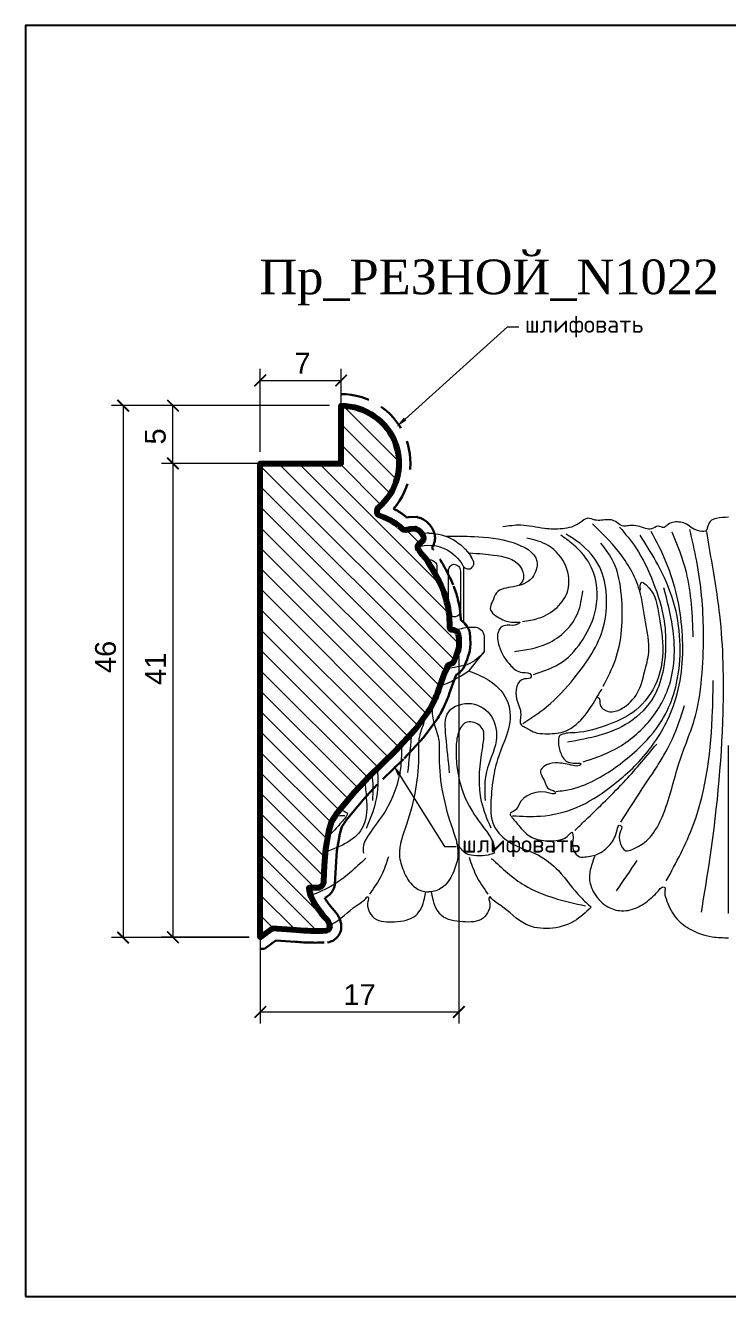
# Model space of a CAD drawing. Header units: millimetres. Extents: x 1308 to 1478, y 739 to 849.
# Drawn here: x 1308.4 to 1369.2, y 739.1 to 849.1 of the extents above; entities that cross this region are included whole.
import ezdxf
from ezdxf import colors
from ezdxf.entities.mleader import LeaderData, LeaderLine
from ezdxf.math import Vec2, Vec3

# ---------------------------------------------------------------- set-up
doc = ezdxf.new("R2010")
doc.units = ezdxf.units.MM
doc.linetypes.add('HIDDEN', pattern=[0.375, 0.25, -0.125])
for name, color, linetype, lineweight in [('0.15', 7, 'Continuous', 15), ('линия 50', 1, 'Continuous', 140), ('служебный слой РАЗМЕРЫ', 7, 'Continuous', 9)]:
    doc.layers.add(name, color=color, linetype=linetype, lineweight=lineweight)
doc.layers.add('Outside panel', color=7, linetype='Continuous', lineweight=18, true_color=0x7f5e57)
doc.layers.add('размеры в модели', color=7, linetype='Continuous')
doc.styles.add('ELECT', font='times.ttf')
doc.styles.get("Standard").update_dxf_attribs({"font": 'arial.ttf'})
doc.styles.add('ЕСКД профили текст', font='isocpeur.ttf')
doc.dimstyles.new('M_1', dxfattribs={"dimtxt": 1.8, "dimasz": 1, "dimexe": 1, "dimexo": 1, "dimgap": 0.6, "dimtad": 1, "dimdec": 0, "dimdsep": 46, "dimtxsty": 'Standard', "dimblk": 'ARCHTICK', "dimcen": -5, "dimclrd": 7, "dimclre": 7, "dimclrt": 7, "dimadec": 0, "dimazin": 0, "dimtfac": 1, "dimtdec": 0, "dimtmove": 0, "dimatfit": 3, "dimfxl": 1, "dimtolj": 1, "dimtzin": 0, "dimlwd": 5, "dimlwe": 5, "dimarcsym": 0})

# ---------------------------------------------------------------- blocks, each defined once
blk = doc.blocks.new('_ArchTick')
at = {"color": 0, "linetype": 'ByBlock', "const_width": 0.15}
blk.add_lwpolyline([(-0.5, -0.5), (0.5, 0.5)], dxfattribs=at)
blk = doc.blocks.new('*D6')
at = {"layer": 'Defpoints', "color": 0, "ltscale": 1000, "transparency": 16777216}
for p in [(1335.697560511075, 818.3571799195124), (1328.697555698524, 811.1747882952841), (1335.697560511075, 811.1747882953132)]:
    blk.add_point(p, dxfattribs=at)
at = {"layer": 'размеры в модели', "color": 7, "lineweight": 5, "ltscale": 1000, "transparency": 16777216}
for p, q in [((1328.697555698524, 812.1747882952841), (1328.697555698524, 819.3571799195124)), ((1335.697560511075, 812.1747882953132), (1335.697560511075, 819.3571799195124)), ((1328.697555698524, 818.3571799195124), (1335.697560511075, 818.3571799195124))]:
    blk.add_line(p, q, dxfattribs=at)
at = {"layer": 'размеры в модели', "color": 7, "lineweight": 5, "ltscale": 1000, "transparency": 16777216, "rotation": 180}
blk.add_blockref('_ArchTick', (1328.697555698524, 818.3571799195124), dxfattribs=at)
at = {"layer": 'размеры в модели', "color": 7, "lineweight": 5, "ltscale": 1000, "transparency": 16777216}
blk.add_blockref('_ArchTick', (1335.697560511075, 818.3571799195124), dxfattribs=at)
at = {"layer": 'размеры в модели', "color": 7, "ltscale": 1000, "transparency": 16777216, "insert": (1332.35722640478, 819.8571799195124), "char_height": 1.8, "attachment_point": 5}
blk.add_mtext('\\A1;7', dxfattribs=at)
blk = doc.blocks.new('*D5')
at = {"layer": 'Defpoints', "color": 0, "ltscale": 1000, "transparency": 16777216}
for p in [(1328.697555698524, 811.1747882953136), (1321.13938552055, 770.1747882953136), (1328.737224160763, 770.1747882953136)]:
    blk.add_point(p, dxfattribs=at)
at = {"layer": 'размеры в модели', "color": 7, "lineweight": 5, "ltscale": 1000, "transparency": 16777216}
for p, q in [((1327.697555698524, 811.1747882953136), (1320.13938552055, 811.1747882953136)), ((1321.13938552055, 811.1747882953136), (1321.13938552055, 770.1747882953136)), ((1327.737224160763, 770.1747882953136), (1320.13938552055, 770.1747882953136))]:
    blk.add_line(p, q, dxfattribs=at)
for p, rotation in [((1321.13938552055, 811.1747882953136), 90), ((1321.13938552055, 770.1747882953136), 270)]:
    blk.add_blockref('_ArchTick', p, dxfattribs=dict(at, rotation=rotation))
at = {"layer": 'размеры в модели', "color": 7, "ltscale": 1000, "transparency": 16777216, "insert": (1319.635702028053, 793.4006364123707), "char_height": 1.8, "attachment_point": 5, "rotation": 90}
blk.add_mtext('\\A1;41', dxfattribs=at)
blk = doc.blocks.new('*D4')
at = {"layer": 'Defpoints', "color": 0, "ltscale": 1000, "transparency": 16777216}
for p in [(1321.139385520491, 816.1747882953136), (1335.697560511075, 816.1747882953136), (1335.697560511075, 811.1747882953136)]:
    blk.add_point(p, dxfattribs=at)
at = {"layer": 'размеры в модели', "color": 7, "lineweight": 5, "ltscale": 1000, "transparency": 16777216}
for p, q in [((1334.697560511075, 816.1747882953136), (1320.139385520491, 816.1747882953136)), ((1321.139385520491, 811.1747882953136), (1321.139385520491, 816.1747882953136)), ((1334.697560511075, 811.1747882953136), (1320.139385520491, 811.1747882953136))]:
    blk.add_line(p, q, dxfattribs=at)
for p, rotation in [((1321.139385520491, 816.1747882953136), 90), ((1321.139385520491, 811.1747882953136), 270)]:
    blk.add_blockref('_ArchTick', p, dxfattribs=dict(at, rotation=rotation))
at = {"layer": 'размеры в модели', "color": 7, "ltscale": 1000, "transparency": 16777216, "insert": (1319.624037635089, 813.5098210974611), "char_height": 1.8, "attachment_point": 5, "rotation": 90}
blk.add_mtext('\\A1;5', dxfattribs=at)
blk = doc.blocks.new('*D3')
at = {"layer": 'Defpoints', "color": 0, "ltscale": 1000, "transparency": 16777216}
for p in [(1328.697555698524, 806.047034933239), (1345.886838803777, 795.5207837276757), (1345.886838803777, 763.7059279968889)]:
    blk.add_point(p, dxfattribs=at)
at = {"layer": 'размеры в модели', "color": 7, "lineweight": 5, "ltscale": 1000, "transparency": 16777216}
for p, q in [((1328.697555698524, 805.047034933239), (1328.697555698524, 762.7059279968889)), ((1345.886838803777, 794.5207837276757), (1345.886838803777, 762.7059279968889)), ((1328.697555698524, 763.7059279968889), (1345.886838803777, 763.7059279968889))]:
    blk.add_line(p, q, dxfattribs=at)
at = {"layer": 'размеры в модели', "color": 7, "lineweight": 5, "ltscale": 1000, "transparency": 16777216, "rotation": 180}
blk.add_blockref('_ArchTick', (1328.697555698524, 763.7059279968889), dxfattribs=at)
at = {"layer": 'размеры в модели', "color": 7, "lineweight": 5, "ltscale": 1000, "transparency": 16777216}
blk.add_blockref('_ArchTick', (1345.886838803777, 763.7059279968889), dxfattribs=at)
at = {"layer": 'размеры в модели', "color": 7, "ltscale": 1000, "transparency": 16777216, "insert": (1337.292197251179, 765.2096114893856), "char_height": 1.8, "attachment_point": 5}
blk.add_mtext('\\A1;17', dxfattribs=at)
blk = doc.blocks.new('*D2')
at = {"layer": 'Defpoints', "color": 0, "ltscale": 1000, "transparency": 16777216}
for p in [(1335.697560511075, 816.1747882953136), (1316.834222208312, 770.1432030343353), (1328.717389929644, 770.1432030343353)]:
    blk.add_point(p, dxfattribs=at)
at = {"layer": 'размеры в модели', "color": 7, "lineweight": 5, "ltscale": 1000, "transparency": 16777216}
for p, q in [((1334.697560511075, 816.1747882953136), (1315.834222208312, 816.1747882953136)), ((1316.834222208312, 816.1747882953136), (1316.834222208312, 770.1432030343353)), ((1327.717389929644, 770.1432030343353), (1315.834222208312, 770.1432030343353))]:
    blk.add_line(p, q, dxfattribs=at)
for p, rotation in [((1316.834222208312, 816.1747882953136), 90), ((1316.834222208312, 770.1432030343353), 270)]:
    blk.add_blockref('_ArchTick', p, dxfattribs=dict(at, rotation=rotation))
at = {"layer": 'размеры в модели', "color": 7, "ltscale": 1000, "transparency": 16777216, "insert": (1315.315190830413, 794.4285441238244), "char_height": 1.8, "attachment_point": 5, "rotation": 90}
blk.add_mtext('\\A1;46', dxfattribs=at)

msp = doc.modelspace()

# ---------------------------------------------------------------- hatches: boundary and pattern name
at = {"layer": 'Outside panel', "ltscale": 1000}
h = msp.add_hatch(dxfattribs=at)
h.set_pattern_fill('ANSI31', color=256, scale=10, angle=89.99999999999999)
h.set_pattern_definition([(135, (-91383.83935836986, -309576.84941463), (-0.8838834764831847, -0.8838834764831842), [])])
edge = h.paths.add_edge_path()
edge.add_arc((1339.221723328006, 807.0304354619802), 0.4439977482197052, 121.0564937258889, 224.9426275428702)
edge.add_line((1338.907455292949, 806.7167961747255), (1339.336178029665, 806.5476273333406))
edge.add_line((1339.336178029665, 806.5476273333406), (1340.018340838851, 806.2410705662551))
edge.add_arc((1337.66729246861, 802.1630483929985), 4.707195904682536, 404.4985970219389, 420.03582781795325, ccw=False)
edge.add_line((1341.024782849836, 805.4622833989779), (1341.298016484023, 805.4254732547197))
edge.add_line((1341.298016484023, 805.4254732547197), (1341.67713069783, 805.5264559460556))
edge.add_line((1341.67713069783, 805.5264559460556), (1342.13338570717, 805.538820343696))
edge.add_arc((1341.775704271055, 804.510542377735), 1.088710974057211, 383.2495807561565, 430.8200209673607, ccw=False)
edge.add_arc((1342.338045371998, 804.7266394126564), 0.4872972810609929, 325.02735833272317, 386.00530429771817, ccw=False)
edge.add_line((1342.737349350831, 804.4473278077421), (1342.369275942398, 804.1275052296332))
edge.add_arc((1342.562516197864, 803.9424619915299), 0.2675496146523271, 136.2413468212876, 198.8558433468693)
edge.add_arc((1345.098865723598, 805.3744003944666), 3.176019479618597, 208.5604050064422, 227.177239723199)
edge.add_arc((1329.921376269671, 794.0022831511669), 15.85100486646868, 383.35523249323296, 394.78349774223665, ccw=False)
edge.add_arc((1336.289181547483, 797.056015589762), 8.798783307532359, 366.40666098069994, 381.5372907167325, ccw=False)
edge.add_line((1345.033016044192, 798.0378231000141), (1345.084421445743, 797.0005855200216))
edge.add_arc((1345.33758952819, 797.0231627258108), 0.2541727919525064, 185.0960834151827, 234.0957161749282)
edge.add_line((1345.188534235767, 796.8172833242788), (1345.441166831424, 796.7749352621831))
edge.add_line((1345.441166831424, 796.7749352621831), (1345.558493928995, 796.732050146813))
edge.add_arc((1345.106678352935, 795.9648623417816), 0.8903451257790905, 408.17559089865955, 419.5051332007667, ccw=False)
edge.add_arc((1345.284734676137, 796.2349698632243), 0.5722955389019398, 374.50383427011604, 403.42114161089347, ccw=False)
edge.add_line((1345.838791661325, 796.3782983007477), (1345.871098149579, 796.0531666840179))
edge.add_line((1345.871098149579, 796.0531666840179), (1345.886838803777, 795.552368988654))
edge.add_line((1345.886838803777, 795.552368988654), (1345.880244766373, 795.3960479570305))
edge.add_line((1345.880244766373, 795.3960479570305), (1345.842921047657, 795.1397013655733))
edge.add_line((1345.842921047657, 795.1397013655733), (1345.76393001906, 794.8794730965383))
edge.add_line((1345.76393001906, 794.8794730965383), (1345.65562743782, 794.5597442101207))
edge.add_line((1345.655627437878, 794.5597442101207), (1345.42853349751, 793.9809004627386))
edge.add_line((1345.42853349751, 793.9809004627386), (1345.319719382922, 793.8560870898873))
edge.add_line((1345.319719382922, 793.8560870898873), (1344.972591582929, 793.7181470436844))
edge.add_line((1344.972591582929, 793.7181470436844), (1344.890005364618, 793.6349964692126))
edge.add_line((1344.890005364618, 793.6349964692126), (1344.806606822833, 793.3759623376172))
edge.add_line((1344.806606822833, 793.3759623376172), (1344.684559676749, 793.110782057709))
edge.add_line((1344.684559676749, 793.110782057709), (1344.115256319415, 791.5711054355706))
edge.add_arc((1335.193536627932, 794.6215659436639), 9.428806476102835, 328.54174347076093, 341.1237256675729, ccw=False)
edge.add_line((1343.236502880824, 789.7008865780299), (1342.074366655968, 788.1131530487546))
edge.add_line((1342.07436665591, 788.1131530487546), (1340.379865644569, 786.2725996048175))
edge.add_line((1340.379865644569, 786.2725996048175), (1338.114973711792, 784.0956827871487))
edge.add_line((1338.114973711792, 784.0956827871487), (1336.834388864063, 782.7026142985778))
edge.add_line((1336.834388864063, 782.7026142985778), (1335.347777081315, 780.9423240222022))
edge.add_line((1335.347777081257, 780.9423240222022), (1334.833904064155, 780.1400803593206))
edge.add_line((1334.833904064155, 780.1400803593206), (1334.604911459621, 779.3324967510052))
edge.add_line((1334.604911459679, 779.3324967510052), (1334.467353839205, 778.452134327752))
edge.add_line((1334.467353839205, 778.452134327752), (1334.347503397741, 777.782083744205))
edge.add_line((1334.347503397741, 777.782083744205), (1334.264440396288, 776.7927644344381))
edge.add_line((1334.264440396288, 776.7927644344381), (1334.208481052028, 775.8108172712018))
edge.add_line((1334.208481052028, 775.8108172712018), (1334.170004647178, 774.8709689785246))
edge.add_arc((1333.63041355689, 774.9905044717234), 0.5526728497231203, 261.94263010771203, 347.50900506876684, ccw=False)
edge.add_line((1333.55294839905, 774.4432874872218), (1332.889821682194, 774.4432874872218))
edge.add_arc((1335.120990767737, 774.5960244948728), 2.236390860735268, 183.9161326928073, 209.850604045606)
edge.add_arc((1340.309537954407, 777.2570663233855), 8.065735451111221, 207.8998821250498, 223.0870225464196)
edge.add_arc((1333.48515271868, 770.9303321548141), 1.240760976891718, 369.2892428217096, 401.180765718574, ccw=False)
edge.add_arc((1334.33045269061, 771.0983192523345), 0.3805624642577679, 281.8886788537351, 364.86800376632095, ccw=False)
edge.add_arc((1333.495219573157, 790.447773585176), 19.74300472935502, 265.12343912520925, 272.65238364215816, ccw=False)
edge.add_line((1331.816880142793, 770.7762354526421), (1329.759028410434, 770.9186591315884))
edge.add_line((1329.759028410434, 770.9186591315884), (1328.737224160763, 770.1747882953132))
edge.add_line((1328.737224160763, 770.1747882953132), (1328.697555698524, 770.1747882953132))
edge.add_line((1328.697555698524, 770.1747882953132), (1328.697555698524, 811.1747882953132))
edge.add_line((1328.697555698524, 811.1747882953132), (1335.697560511075, 811.1747882953132))
edge.add_line((1335.697560511075, 811.1747882953132), (1335.697560511075, 816.1747882953132))
edge.add_arc((1335.697560511075, 811.1747882953714), 4.999999999941792, 309.7366685903604, 450, ccw=False)

# ---------------------------------------------------------------- linework, layer by layer
at = {"color": 6, "ltscale": 1000}
msp.add_lwpolyline([(1308.375779815698, 739.0793765252602), (1473.375779815698, 739.0793765252602), (1473.375779815698, 849.0793765252602), (1308.375779815698, 849.0793765252602)], close=True, dxfattribs=at)
at = {"layer": '0.15', "color": 7, "ltscale": 1000}
for p, q in [((1343.992429795919, 802.3260619323919), (1343.991275652206, 801.2708545078276)), ((1369.224087850667, 772.2223995045424), (1369.227815005881, 786.7732582849349))]:
    msp.add_line(p, q, dxfattribs=at)
for points in [[(1338.992672440956, 807.4107901537427, 0.4871177139459307), (1338.907455292949, 806.7167961747255), (1339.336178029665, 806.5476273333406), (1340.018340838851, 806.2410705662551, -0.06789801061720327), (1341.024782849836, 805.4622833989779), (1341.298016484023, 805.4254732547197), (1341.67713069783, 805.5264559460556), (1342.13338570717, 805.538820343696, -0.2105983495741227), (1342.776005489006, 804.9402970267329, -0.2725279132079076), (1342.737349350831, 804.4473278077421), (1342.369275942398, 804.1275052296332, 0.280214158289903), (1342.309324709768, 803.8559931147829, 0.08141040703846797), (1342.940021367755, 803.044917451356, -0.04990658585557869), (1344.473623555281, 800.2861079590148, -0.06611591261370689), (1345.033016044192, 798.0378231000141), (1345.084421445743, 797.0005855200216, 0.2171196056196714), (1345.188534235767, 796.8172833242788), (1345.441166831424, 796.7749352621831), (1345.558493928995, 796.732050146813, -0.04947476211427744), (1345.700404997227, 796.6283403857597, -0.1268494306147959), (1345.838791661325, 796.3782983007477), (1345.871098149579, 796.0531666840179), (1345.886838803777, 795.552368988654), (1345.880244766373, 795.3960479570305), (1345.842921047657, 795.1397013655733), (1345.76393001906, 794.8794730965383), (1345.655627437878, 794.5597442101207), (1345.42853349751, 793.9809004627386), (1345.319719382922, 793.8560870898873), (1344.972591582929, 793.7181470436844), (1344.890005364618, 793.6349964692126), (1344.806606822833, 793.3759623376172), (1344.684559676749, 793.110782057709), (1344.115256319357, 791.5711054355706, -0.0549544746483481), (1343.236502880824, 789.7008865780299), (1342.07436665591, 788.1131530487546), (1340.379865644569, 786.2725996048175), (1338.114973711792, 784.0956827871487), (1336.834388864063, 782.7026142985778), (1335.347777081257, 780.9423240222022), (1334.833904064155, 780.1400803593206), (1334.604911459679, 779.3324967510052), (1334.467353839205, 778.452134327752), (1334.347503397741, 777.782083744205), (1334.264440396288, 776.7927644344381), (1334.208481052028, 775.8108172712018), (1334.170004647178, 774.8709689785246, -0.391726474351537), (1333.55294839905, 774.4432874872218), (1332.889821682194, 774.4432874872218, 0.1136459834122531), (1333.181310416618, 773.4828828968093, 0.06636356889067728), (1334.418994084361, 771.7472948868744, -0.1400581972186783), (1334.709642405574, 771.130613977577, -0.3787629511564695), (1334.408852682227, 770.7259199632317, -0.03286304056442381), (1331.816880142793, 770.7762354526421), (1329.759028410434, 770.9186591315884), (1328.737224160763, 770.1747882953132), (1328.697555698524, 770.1747882953132), (1328.697555698524, 811.1747882953132), (1335.697560511075, 811.1747882953132), (1335.697560511075, 816.1747882953132, -0.7019212616585072), (1338.893860975466, 807.3298353253267)], [(1343.292106778954, 805.1387376572457, 0.0353777084968289), (1342.67703784398, 805.0896038029096, 0.0353777084968289)], [(1343.292106778954, 805.1387376572457, -0.2556505553589752), (1346.948166058934, 803.0908449350609)], [(1342.296148809324, 803.9360006359129, -0.3720627078371637), (1346.278299446752, 802.2358852635152)], [(1343.06304026693, 802.8335993710716, -0.4321159903160818), (1343.992429795919, 802.3260619323919)], [(1346.278299446752, 802.2358852635152), (1346.27587114846, 797.4958327726708, 0.2053084891741226), (1346.639946074236, 797.0106836790874)], [(1345.316004292294, 796.7643306310565, 0.02294539720255221), (1346.639946074236, 797.0106836790874)], [(1346.639946074352, 797.0106836790874), (1347.322864936967, 797.0017846772753, -0.3461177299774437), (1348.081495475966, 796.2282911979783), (1348.071436197275, 794.8644146091028, -0.1229547354639756), (1346.638287955324, 793.7740258335907)], [(1344.253563407005, 791.9135706466259, 0.07086039540632008), (1346.697118494845, 793.2031867652331), (1346.845161310059, 793.3214174188106), (1348.071436197275, 794.8644146091028)], [(1344.847170114295, 793.4703658140716, 0.03096710575817188), (1346.638287955324, 793.7740258335907)]]:
    msp.add_lwpolyline(points, format="xyb", dxfattribs=at)
msp.add_lwpolyline([(1346.018400812416, 801.845873945007), (1346.016613536583, 798.3571009477528, -0.3604992360851063), (1345.581883335439, 797.8975793081408, -0.4301313309416107), (1344.994744185835, 798.4951660438164), (1344.996531461667, 801.9839390410853, -0.3604992360851063), (1345.435819916787, 802.4479053294999, -0.4301313309416107)], format="xyb", close=True, dxfattribs=at)
for points in [[(1367.339828841457, 805.4403573980599), (1367.226149766775, 805.3275415933676), (1366.561290757218, 805.3716817201857), (1366.130555449006, 805.5544788928746), (1365.582708076294, 805.9197555835635), (1365.073109976551, 806.0851675400845), (1364.005977714154, 805.898114114003), (1363.642042602132, 805.6405270138857), (1363.126314656529, 805.7345127797089), (1362.563112257933, 805.5120359844805), (1362.047001919429, 805.5592396591601), (1360.690481038135, 805.8020093837331), (1360.235608497587, 805.7454129222533), (1359.799471214948, 805.8782908243811), (1359.306809242535, 806.2195201502109), (1358.207534069381, 806.2579172990736), (1357.676713922479, 806.2771847272452), (1357.051337015768, 806.4289980805115), (1356.349692255677, 806.0315511005974), (1354.844037715298, 805.5197581174943), (1353.286689495271, 805.5510115197903), (1351.24128930848, 805.8267875612291), (1349.705355809023, 805.6806340719559)], [(1369.232870961492, 806.5117694949367), (1368.18729408069, 806.4218803137992), (1367.633750382764, 806.162663485964), (1367.385065796272, 805.5871175739376), (1367.339828841457, 805.4403573980599)], [(1361.609127902495, 800.2030490924299), (1361.605447068763, 800.7142024104178), (1361.661796617274, 800.8636256816026), (1362.110436690924, 800.6484799030513), (1363.106880102376, 798.5827983343552), (1363.513307213154, 795.7279286853664), (1363.011900542722, 792.2928272008648), (1361.18767911191, 789.8274874741837), (1358.916059949155, 788.6030494802326), (1355.940028601046, 787.8759949057057), (1354.732394054485, 787.6908973085156), (1354.608338862843, 787.613722991191), (1354.499911692063, 787.2578877831038), (1354.546213932754, 786.685487489558), (1354.901632332429, 785.7107267586907), (1355.814665640075, 785.2460468599384), (1356.449399599758, 785.1683268322886), (1356.312777841184, 785.0489293043429), (1355.792690709768, 785.029572299034), (1355.096348059549, 785.1867595839358), (1354.458383756293, 785.255689964215), (1353.477284667966, 785.0896287943397), (1352.976700051408, 784.6584834788737), (1353.35857285927, 783.548699910687), (1353.675506446696, 783.0136809966571), (1354.230178321664, 782.6765015796336), (1354.210439522238, 782.6270606164107), (1353.833733106218, 782.62725360068), (1351.071545430063, 781.6325827061883), (1350.735804664622, 781.1380869634377), (1350.32059129835, 780.8351567335703), (1350.368563289008, 780.7235140164194), (1350.958866235054, 779.9732821263824), (1351.884191945381, 779.0156550526663), (1353.209050082321, 778.5363213249875), (1354.64602340334, 778.6153348435109), (1355.444476575776, 779.0775680834122), (1355.668224723031, 779.2529655290928), (1355.748063953779, 779.0774125575481), (1355.710988034447, 778.0694145528178), (1356.049329667305, 777.3439587848188), (1356.436314806993, 777.1180124513849), (1356.629865201376, 777.1179132967591), (1357.839670816156, 777.3430416046103), (1358.985648359358, 778.2129504406112), (1359.583072855672, 779.4699575969062), (1359.80908809679, 779.8728288275815), (1359.938080355361, 779.7920711497936), (1359.873332339059, 779.3407651404195), (1359.85669116252, 778.3413909818555), (1360.340220281225, 777.664056010246), (1360.872897463338, 777.7714765760393), (1362.122040520375, 778.521551067468), (1363.207399184535, 780.0037423666145), (1364.091384417679, 782.3073956406952), (1364.961735385423, 785.2832765485728), (1365.673878710786, 787.2834039525987), (1366.359163118479, 789.3286005403716), (1366.928094178857, 793.0372967159128), (1367.059351709391, 796.6787124662878), (1366.468890984961, 802.7181686565091), (1365.876745223719, 805.4684227583857)], [(1350.537363907741, 780.6876343816912), (1352.94239157224, 780.6567316563669), (1356.061083565652, 781.3970570877063), (1358.981730508105, 783.1590019031937), (1362.220256659853, 786.2317868231257), (1364.555788367008, 790.4745915190942), (1365.205214154394, 796.6865697807443), (1363.836549001931, 802.6089979596945), (1362.538628743216, 805.2963476464138)], [(1359.789686007844, 805.6680895203826), (1361.210643139853, 803.8687553200798), (1362.70303578542, 800.8820877539038), (1363.652233425481, 797.547029135334), (1363.767102136462, 795.0844637263144), (1363.59241915082, 793.433044287689), (1362.779365722508, 791.0577683571537), (1360.614366514561, 788.760422889718), (1355.289776677218, 787.047904773608)], [(1357.848167511122, 790.9681527452703), (1357.968119785608, 790.8944542844474), (1358.111896544415, 790.2877807714904), (1358.494825673941, 789.8406410711395), (1359.141708099702, 789.688659713247), (1360.148362283082, 790.0631872453887), (1361.467428718646, 791.5717897119393), (1361.958563355915, 793.1467510895964), (1362.315700226998, 794.826805778248), (1362.028161711594, 797.4687394162684), (1361.513075027335, 800.2137734524658), (1359.702227345504, 803.5641873051864), (1357.457908552209, 805.9550013988555)], [(1364.325724589708, 805.2574411439346), (1365.549034900916, 801.7588180693492), (1366.141155965928, 796.16175191808)], [(1367.305703997565, 805.2953183924474), (1367.554767775535, 803.8124434772981), (1368.438579376623, 798.0810035476388), (1368.72709102109, 789.6424614603093), (1367.482947290595, 776.2622658003747), (1366.849030985915, 772.3388439607734)], [(1344.821742087322, 804.8848542715932), (1347.198453241912, 804.852396177208), (1350.575993898277, 804.3194200474463), (1352.639356390642, 802.7243115124802), (1352.232164042256, 801.286828217264), (1350.605582033237, 800.506334514932), (1349.135043654427, 799.9756850371414), (1348.790928226616, 799.2257748560442), (1348.602808415842, 798.6319873623943), (1349.540705116418, 797.7252178118724), (1350.854194692987, 797.4432232467734), (1351.166726733161, 797.4118226180653), (1350.973456754302, 797.2596437146058), (1350.075195481255, 797.1740747157819), (1349.52132552613, 796.9776530713061), (1349.311834262637, 796.6457317438835), (1349.368885420914, 795.3660970731798), (1350.395266596879, 793.6680649877453), (1351.382438730401, 793.0950257051081), (1352.132862789509, 792.8577470689124), (1352.132781883305, 792.6998176444831), (1351.559925127029, 792.5225582068015), (1350.884129747701, 790.8090714312202), (1351.241147183417, 789.4573827960921), (1351.300525914132, 788.5232765099136), (1351.598655422986, 788.364095401419), (1352.433913765428, 787.9065197856326), (1353.368629443878, 787.7868873934713), (1354.919981482159, 787.9451210245534), (1356.61094262551, 789.1565125448906), (1357.964314777822, 791.1632189032898), (1358.263138723745, 791.6599313839033)], [(1351.389712989865, 797.4993074313315), (1352.760118356393, 797.7723916523901), (1354.383918361807, 798.7196075480824), (1355.312282048817, 800.1938729101603), (1355.144531522248, 802.2795383251432), (1353.62751202525, 804.0710723604934), (1351.781947376858, 804.7213182994383)], [(1351.423186967568, 788.6776894114373), (1353.476632064278, 790.1126024790501), (1355.872555512538, 792.6000985447827), (1358.410348828136, 797.0555177409769), (1358.653999341372, 799.6985921421947), (1358.077493342524, 802.1931055282403), (1356.341618071379, 804.2637185417916), (1355.183940526284, 805.0431268016619)], [(1352.344726882362, 792.9238872744245), (1354.845669217128, 794.0117856148499), (1356.642034921981, 795.975721407005), (1357.736216932255, 798.5891604038698), (1357.375313245178, 802.1499797018405), (1355.799969848198, 804.136051179019), (1354.69931423054, 804.9780682556375)], [(1354.316257820068, 782.7879186355203), (1355.638243820471, 782.9990175829662), (1357.895364024163, 783.9074470853302), (1361.278384511777, 786.3749710125776), (1363.4488883954, 788.922708787366), (1364.973242213204, 793.7516495586533), (1364.070526829873, 800.3639562631652), (1361.589705298142, 804.9687298138087)], [(1358.374369772919, 791.891744998451), (1359.432903318968, 794.1846336998206), (1359.974007021356, 796.7476490595072), (1359.954390552546, 799.7356029699367), (1359.277735800086, 802.6414750180193), (1358.187164485174, 804.2775299090936)], [(1346.278299446752, 802.2358852635298), (1346.513590616825, 802.0768885495418), (1346.967005490045, 802.119807605799), (1347.179241409362, 802.4607906569654), (1346.948166058934, 803.0908449350609)], [(1350.689824927784, 794.9099981565887), (1353.536798876896, 795.5845125566339), (1356.187506476719, 798.2588806745407), (1356.611239630914, 800.1457548217368)], [(1356.646986139891, 785.3506451322392), (1359.153962133638, 786.3222126139954), (1362.096367045258, 788.5767731855667), (1364.133328039152, 792.1175255680791), (1364.385667795035, 797.0293794551908), (1363.631476774764, 800.4082946845956)], [(1346.73221924419, 793.2312190917364), (1348.433064118213, 792.4365774421822), (1350.010153733612, 790.7571404405098), (1350.250647179968, 788.4869689865664), (1349.483154430007, 786.2736629506617), (1348.932812082534, 784.3342150191238), (1348.683465807884, 782.2563032830294), (1348.949948025587, 779.7790465426442), (1350.267242014477, 778.4019200603288), (1352.771416091546, 777.2674039437188), (1354.497107750107, 775.9360396379125), (1356.436149964295, 773.6325776656377), (1357.345194161589, 772.7838339144873)], [(1363.839992967853, 775.0487345226793), (1366.168656845995, 779.8785191514107), (1367.845799492508, 789.7983306054884), (1367.896953337662, 792.3994309606423)], [(1345.086570799769, 784.4152729547277), (1344.764517220621, 787.5729673650276), (1345.012204651906, 789.6829943374541), (1346.970007924781, 790.3905101759519), (1348.711091307876, 789.265229675213), (1349.110754088684, 787.1702736337247), (1348.267346971388, 784.4987854398132), (1348.157057619839, 781.9933885902792)], [(1359.914242460112, 780.1369849885741), (1361.750139669701, 783.0046778004835), (1364.363857108121, 787.3383927572504), (1365.415888248546, 790.2319191202332)], [(1348.67570110592, 779.6085749614795), (1347.845238201273, 781.9225770093544), (1347.847320984187, 785.9881816711786), (1348.036919855931, 787.2703990838418), (1347.980958832613, 788.1157685363651), (1347.050806950032, 788.7925176062781), (1346.50094500191, 788.7505321555582), (1345.851975651643, 787.891434957528), (1345.653904034476, 786.5389913101317), (1345.737585537787, 784.7637331007791), (1347.062645382783, 781.0534813750346), (1348.438602523132, 779.0951153149581), (1348.949050869629, 777.9457917526524), (1348.934601039462, 777.4492908712054)], [(1355.915266340551, 779.4200307020728), (1356.827907487004, 780.2888031744151), (1360.330452801729, 783.7853191988179), (1363.013435731245, 786.8937109165636)], [(1348.934601039462, 777.4492908712054), (1348.422735887649, 777.289287310261), (1347.40265727993, 777.2176431119951), (1346.500067327823, 777.4165644830427), (1345.769284552847, 778.1927330841354), (1345.717850666446, 778.2906010975057), (1345.724200825742, 778.291985670272)], [(1339.791198493866, 777.1210002578373), (1339.182175653939, 775.5353273738219), (1338.154983823839, 773.9023841337112)], [(1346.76430662251, 777.1174279795887), (1347.371704483125, 775.5311319311368), (1348.397222682088, 773.8971371009466)], [(1348.718338845134, 776.9988906684375), (1351.57196119097, 774.667667286958), (1356.844894952792, 772.8878757861021)], [(1357.641745312092, 777.1987144632076), (1357.382222596276, 776.4566103228062), (1357.191628520213, 775.2309492456188), (1357.519390242709, 774.1433286413594), (1358.633816765458, 772.8958056925258), (1359.781643660459, 772.4781017727146), (1361.259919848246, 772.7206751493723), (1362.47790479795, 773.5195887280788), (1363.24569492957, 774.2973826331363), (1363.574131567566, 774.5272011241977), (1363.695978776737, 774.4922874686235), (1363.713031898904, 774.196828180975), (1363.816969012794, 773.4842084876364), (1364.614033209578, 771.9348040932891), (1365.839323427947, 770.9016693302183), (1367.817847396433, 770.2182309059936), (1369.214232773356, 770.1299164991287), (1369.218892320012, 770.1299141120617)], [(1359.529108048137, 774.1804470482966), (1361.305380891496, 776.8031128544171)]]:
    msp.add_spline(points, degree=3, dxfattribs=at)
for points, knots in [([(1346.712596132489, 803.4300969004908), (1347.759089760202, 803.3787695143183), (1349.082703488599, 803.2425609999846), (1351.096744896447, 802.909170548337), (1351.566450506867, 801.3662870688349), (1351.410057773766, 800.9260860519062), (1351.117068004165, 800.6494509263939), (1351.071831611869, 800.6117828375354)], [0, 0, 0, 0, 1.059960521990603, 2.633749224499352, 3.23269479880992, 3.648888026279081, 3.724523652289306, 3.724523652289306, 3.724523652289306, 3.724523652289306]), ([(1343.553944226423, 790.2303962585793), (1343.560152716887, 789.7528612138049), (1343.622437019319, 788.7653480415393), (1344.224364700913, 787.459649173943), (1344.078642767341, 784.4036552626567), (1344.675528095755, 781.0773390223258), (1346.055405762931, 777.69360170664), (1345.471151754446, 775.8175235994204), (1344.772924497793, 774.54425874148), (1343.791108444053, 774.1065359090499), (1343.336701515083, 774.116159945981), (1343.276214769063, 774.1174410150779)], [0.5609822529917559, 0.5609822529917559, 0.5609822529917559, 0.5609822529917559, 1.982134398710983, 3.525538532188301, 4.75081050977361, 11.03422603396191, 13.73214300936066, 15.18548382413255, 16.77562641550288, 17.95724316334248, 18.13868132044457, 18.13868132044457, 18.13868132044457, 18.13868132044457]), ([(1342.95176637331, 789.2802886607169), (1342.930215648095, 789.1258822652962), (1342.808001411566, 788.4693158012742), (1342.341735585545, 787.4606136327129), (1342.484326311456, 784.404472020622), (1341.884033196558, 781.0787690870857), (1340.500689321383, 777.6964473520275), (1341.08302081814, 775.8197716105133), (1341.779943137964, 774.5457920264962), (1342.761310191312, 774.107063468131), (1343.215726742357, 774.1162219205507), (1343.276214769063, 774.1174410150779)], [1.512477122856144, 1.512477122856144, 1.512477122856144, 1.512477122856144, 1.982134398710983, 3.525538532188301, 4.750810509775651, 11.03422603395434, 13.73214300935309, 15.18548382412498, 16.77562641549531, 17.9572431633349, 18.13868132032058, 18.13868132032058, 18.13868132032058, 18.13868132032058]), ([(1341.476410711486, 784.4171224164238), (1341.584072219393, 785.4295082589888), (1341.699138350621, 786.5115228496943), (1341.816836554277, 787.7308459824053), (1341.823912153555, 787.8095261106719)], [0, 0, 0, 0, 3.174075061604726, 3.392378067959048, 3.392378067959048, 3.392378067959048, 3.392378067959048]), ([(1340.902257556165, 786.8084322594732), (1340.906569820549, 786.7195707823776), (1340.927162745222, 786.0454713189611), (1340.861214808607, 784.036012291901), (1339.901632932899, 781.3790285901559), (1338.316626061638, 779.4649958601149), (1337.55490892399, 778.2124474793018), (1337.6066073074, 777.62220769954), (1337.621245238417, 777.455086630267)], [12.54258634791178, 12.54258634791178, 12.54258634791178, 12.54258634791178, 12.81278615450368, 14.5900155442757, 18.52978095115084, 20.92320019507831, 22.18077809142063, 22.67748919750575, 22.67748919750575, 22.67748919750575, 22.67748919750575]), ([(1337.882357409875, 779.6141043216849), (1338.208132652053, 780.372674500155), (1338.911759221413, 782.0110744240737), (1338.941334106446, 783.8241278828282), (1338.862254413263, 784.7823516304707)], [0, 0, 0, 0, 2.458510547834015, 5.310020890551533, 5.310020890551533, 5.310020890551533, 5.310020890551533]), ([(1337.741598132601, 783.6579254909229), (1337.804196775727, 783.2005102202456), (1337.918327720789, 781.911788729507), (1337.986059537925, 779.8391764933986), (1336.280192165588, 778.2181763385815), (1334.984780447161, 777.8093317276143), (1334.329125061002, 777.531603872012)], [11.51957269827981, 11.51957269827981, 11.51957269827981, 11.51957269827981, 12.91548010628801, 15.40702856659933, 17.31274124214983, 19.45754211967733, 19.45754211967733, 19.45754211967733, 19.45754211967733]), ([(1335.668516484857, 781.2905248357492), (1335.708905520569, 781.236419202869), (1335.885523393004, 781.0607576350667), (1336.323481129901, 780.9746290806142), (1336.045808068662, 780.4595657116079), (1335.511013479158, 779.9170972814536), (1334.999092724593, 779.2402499134114), (1334.591153279831, 778.9674538901527), (1334.548684676829, 778.9410626749377)], [33.4638948765439, 33.4638948765439, 33.4638948765439, 33.4638948765439, 33.66486343182361, 34.17883703399983, 34.30035002995263, 35.25497323146423, 36.58661780957825, 36.73764982804278, 36.73764982804278, 36.73764982804278, 36.73764982804278]), ([(1337.837045845063, 777.0044650845157), (1336.927300520776, 776.1517848388394), (1335.479554098169, 774.7948503842563), (1333.710757043515, 774.019732948007), (1333.026473651942, 773.7805756402013)], [0, 0, 0, 0, 3.684801615604654, 5.863903023202447, 5.863903023202447, 5.863903023202447, 5.863903023202447]), ([(1332.927353441202, 774.1292388645743), (1332.987256952281, 774.1195776043969), (1333.107921256054, 774.1070939173442), (1333.228685156628, 774.1095587765376), (1333.289172869128, 774.1107933648091)], [17.77643949249774, 17.77643949249774, 17.77643949249774, 17.77643949249774, 17.95724316342891, 18.1386813204296, 18.1386813204296, 18.1386813204296, 18.1386813204296]), ([(1334.684402967756, 771.2170025175947), (1334.738896145205, 771.2396768371618), (1335.605701748933, 771.6288719435033), (1336.56263020304, 772.7441643183629), (1337.653363974252, 773.277249701372), (1337.966301705175, 773.7004821945957), (1338.129733199672, 773.5522872510992), (1337.813181774178, 772.8660186253474), (1338.486786929378, 771.473227894392), (1340.374965050443, 771.4687711173829), (1342.286362165538, 771.7464912996438), (1342.884361205226, 773.1850974411573), (1342.999888761853, 773.9207957110993), (1343.030320656904, 774.121641656202)], [3.815630266212652, 3.815630266212652, 3.815630266212652, 3.815630266212652, 3.928188809638126, 5.628033051819509, 6.377682376272624, 6.419805265586657, 6.46616871036114, 6.703969243148592, 7.668595626869912, 8.807610128940487, 10.02275243964195, 11.0595638399057, 11.44950961451036, 11.44950961451036, 11.44950961451036, 11.44950961451036]), ([(1357.345194161589, 772.7838339145164), (1356.874417570838, 772.3335877217978), (1355.865023355302, 771.3682128254368), (1353.798453299514, 770.7923361179928), (1351.388851290172, 771.1016705833536), (1349.988388770213, 772.7372863890414), (1348.898201763815, 773.2714890436546), (1348.58569783573, 773.6950419465647), (1348.422114588273, 773.5470145306244), (1348.737962705851, 772.8604219306653), (1348.062930869124, 771.468322097724), (1346.174749172944, 771.4657999254341), (1344.2636376095, 771.7454783542125), (1343.667112860549, 773.1846964425567), (1343.552339151222, 773.9205126943343), (1343.522113056224, 774.1213897141497)], [0, 0, 0, 0, 1.22365319609993, 2.623640347434239, 3.928188809638126, 5.628033051819509, 6.377682376272624, 6.419805265586657, 6.46616871036114, 6.703969243148592, 7.668595626869912, 8.807610128940487, 10.02275243964195, 11.0595638399057, 11.44950961451036, 11.44950961451036, 11.44950961451036, 11.44950961451036])]:
    msp.add_open_spline(points, degree=3, knots=knots, dxfattribs=at)
for points in [[(1338.342065181303, 784.2823680899382), (1338.477613132633, 783.5448865685248), (1338.440528602525, 782.7716359359838), (1338.403444072417, 781.9983853034719)], [(1336.021801175502, 780.6950706106072), (1335.742470177891, 780.680265225812), (1335.46313918028, 780.6654598410169), (1335.183862407761, 780.6548399231906)]]:
    msp.add_open_spline(points, degree=3, dxfattribs=at)
at = {"layer": 'линия 50', "color": 1, "linetype": 'HIDDEN', "lineweight": 30, "ltscale": 10, "true_color": 0xff0909}
msp.add_lwpolyline([(1335.697560511075, 817.1747882953132, -0.6428999046035722), (1340.229399667947, 807.2425581575735), (1340.471958341961, 807.1335548493735, -0.04946807080013931), (1341.393654402822, 806.4858150798609), (1341.532938667409, 806.5229155086636), (1342.258920835167, 806.5425894454311, -0.2345044775938849), (1343.686303994105, 805.3545342209472, -0.2721889587471928), (1343.542302558093, 803.8538176484508, 0.02354915375224337), (1343.692196270753, 803.7141769678492, -0.05193330729183906), (1345.397898099804, 800.6681392140963, -0.06734720177375515), (1346.030289397528, 798.1176050401482), (1346.055963262868, 797.5995680811393, -0.0561590904233517), (1346.395920582418, 797.3473453139668, -0.1495965900958125), (1346.828153111052, 796.5349245204634), (1346.869542012992, 796.1183877401563), (1346.887501490139, 795.5469969539481), (1346.877196013647, 795.3026909824475), (1346.821651959453, 794.9212035670425), (1346.716184971923, 794.5737528238315), (1346.595181415218, 794.2165283512222), (1346.296168483805, 793.4543690199571), (1345.914226015226, 793.0162684305178), (1345.703315600706, 792.9324578215092), (1345.609107345179, 792.7277650255492), (1345.057370156177, 791.2355959727938, -0.05567093407156963), (1344.067288966919, 789.1428321535277), (1342.848117784375, 787.4771763354292), (1341.094862352369, 785.5728043097552), (1338.83024261177, 783.3961491115115), (1337.584822118235, 782.041333733483), (1336.154295442404, 780.3474535781934), (1335.755666420864, 779.7251255015217), (1335.583548621635, 779.1181211239527), (1335.453667618636, 778.2868886982396), (1335.340094300929, 777.6519317729035), (1335.26205702197, 776.7224711753734), (1335.20731664648, 775.7619138788796), (1335.166458030999, 774.7638762480128, -0.254004081679034), (1334.276743640203, 773.5787501015511, 0.05164775426932813), (1335.158651819173, 772.4204363512472, -0.1459258844750712), (1335.70145720361, 771.2604899738435, -0.4101831700600179), (1334.511500135832, 769.7296795845104, -0.0334461664996622), (1331.739946848433, 769.7791678541616), (1330.053219835401, 769.895906034486), (1329.062669951654, 769.1747882953132), (1328.697555698524, 769.1747882953132)], format="xyb", dxfattribs=at)
at = {"layer": 'линия 50', "color": 7}
msp.add_lwpolyline([(1338.992672440956, 807.4107901537427, 0.4871177139459307), (1338.907455292949, 806.7167961747255), (1339.336178029665, 806.5476273333406), (1340.018340838851, 806.2410705662551, -0.06789801061720327), (1341.024782849836, 805.4622833989779), (1341.298016484023, 805.4254732547197), (1341.67713069783, 805.5264559460556), (1342.13338570717, 805.538820343696, -0.2105983495741227), (1342.776005489006, 804.9402970267329, -0.2725279132079076), (1342.737349350831, 804.4473278077421), (1342.369275942398, 804.1275052296332, 0.280214158289903), (1342.309324709768, 803.8559931147829, 0.08141040703846797), (1342.940021367755, 803.044917451356, -0.04990658585557869), (1344.473623555281, 800.2861079590148, -0.06611591261370689), (1345.033016044192, 798.0378231000141), (1345.084421445743, 797.0005855200216, 0.2171196056196714), (1345.188534235767, 796.8172833242788), (1345.441166831424, 796.7749352621831), (1345.558493928995, 796.732050146813, -0.04947476211427744), (1345.700404997227, 796.6283403857597, -0.1268494306147959), (1345.838791661325, 796.3782983007477), (1345.871098149579, 796.0531666840179), (1345.886838803777, 795.552368988654), (1345.880244766373, 795.3960479570305), (1345.842921047657, 795.1397013655733), (1345.76393001906, 794.8794730965383), (1345.655627437878, 794.5597442101207), (1345.42853349751, 793.9809004627386), (1345.319719382922, 793.8560870898873), (1344.972591582929, 793.7181470436844), (1344.890005364618, 793.6349964692126), (1344.806606822833, 793.3759623376172), (1344.684559676749, 793.110782057709), (1344.115256319357, 791.5711054355706, -0.0549544746483481), (1343.236502880824, 789.7008865780299), (1342.07436665591, 788.1131530487546), (1340.379865644569, 786.2725996048175), (1338.114973711792, 784.0956827871487), (1336.834388864063, 782.7026142985778), (1335.347777081257, 780.9423240222022), (1334.833904064155, 780.1400803593206), (1334.604911459679, 779.3324967510052), (1334.467353839205, 778.452134327752), (1334.347503397741, 777.782083744205), (1334.264440396288, 776.7927644344381), (1334.208481052028, 775.8108172712018), (1334.170004647178, 774.8709689785246, -0.391726474351537), (1333.55294839905, 774.4432874872218), (1332.889821682194, 774.4432874872218, 0.1136459834122531), (1333.181310416618, 773.4828828968093, 0.06636356889067728), (1334.418994084361, 771.7472948868744, -0.1400581972186783), (1334.709642405574, 771.130613977577, -0.3787629511564695), (1334.408852682227, 770.7259199632317, -0.03286304056442381), (1331.816880142793, 770.7762354526421), (1329.759028410434, 770.9186591315884), (1328.737224160763, 770.1747882953132), (1328.697555698524, 770.1747882953132), (1328.697555698524, 811.1747882953132), (1335.697560511075, 811.1747882953132), (1335.697560511075, 816.1747882953132, -0.7019212616585072), (1338.893860975466, 807.3298353253267)], format="xyb", dxfattribs=at)

# ---------------------------------------------------------------- texts
at = {"color": 7, "ltscale": 1000, "style": 'ELECT'}
msp.add_text('Пр_РЕЗНОЙ_N1022', height=3, dxfattribs=at).set_placement((1328.624079003243, 825.8210591102179))

# ---------------------------------------------------------------- dimensions: what is measured, and where the dimension line sits
at = {"layer": 'размеры в модели', "color": 0, "ltscale": 1000}
for base, p1, p2, picture, middle in [((1335.697560511075, 818.3571799195124), (1328.697555698524, 811.1747882952841), (1335.697560511075, 811.1747882953132), '*D6', (1332.35722640478, 818.3571799195124)), ((1345.886838803777, 763.7059279968889), (1328.697555698524, 806.047034933239), (1345.886838803777, 795.5207837276757), '*D3', (1337.292197251179, 763.7059279968889))]:
    dim = msp.add_linear_dim(base=base, p1=p1, p2=p2, dimstyle='M_1', override={"dimtxt": 1.8}, dxfattribs=at)
    dim.commit()
    dim.dimension.update_dxf_attribs({"geometry": picture, "text_midpoint": middle, "dimtype": 128})
for base, p1, p2, picture, middle in [((1316.834222208312, 770.1432030343353), (1335.697560511075, 816.1747882953132), (1328.717389929643, 770.1432030343349), '*D2', (1316.834222208312, 794.4285441238244)), ((1321.139385520491, 816.1747882953136), (1335.697560511075, 811.1747882953132), (1335.697560511075, 816.1747882953132), '*D4', (1321.139385520491, 813.5098210974611)), ((1321.13938552055, 770.1747882953136), (1328.697555698524, 811.1747882953132), (1328.737224160763, 770.1747882953132), '*D5', (1321.13938552055, 793.4006364123707))]:
    dim = msp.add_linear_dim(base=base, p1=p1, p2=p2, angle=90, dimstyle='M_1', override={"dimtxt": 1.8}, dxfattribs=at)
    dim.commit()
    dim.dimension.update_dxf_attribs({"geometry": picture, "text_midpoint": middle, "dimtype": 128})

# ---------------------------------------------------------------- leaders
at = {"layer": 'служебный слой РАЗМЕРЫ'}
ml = msp.add_multileader_mtext('Standard', dxfattribs=at)
ml.set_content('\\A1;шлифовать', color=256, style='ЕСКД профили текст')
ml.set_leader_properties(color=256, linetype='ByLayer', lineweight=-1)
ml.build(insert=Vec2(0, 0))
ml.multileader.update_dxf_attribs({"dogleg_length": 1, "arrow_head_size": 1})
ctx = ml.context
ctx.base_point, ctx.char_height, ctx.arrow_head_size, ctx.landing_gap_size, ctx.plane_origin = Vec3(1351.090165267826, 823.0080546025201), 1.5, 1, 0.5, Vec3(1364.565506878087, 849.1766868963241)
notes = []
notes.append((ctx, [(1, (1, 1, 0), (1350.090165267826, 823.0080546025201), (1, 0), 1, [(0, [(1340.489839068683, 814.3452459631299)], 0, [])])]))
ctx.mtext.insert, ctx.mtext.flow_direction = Vec3(1351.590165267826, 823.983054602526), 5
ml = msp.add_multileader_mtext('Standard', dxfattribs=at)
ml.set_content('\\A1;шлифовать', color=256, style='ЕСКД профили текст')
ml.set_leader_properties(color=256, linetype='ByLayer', lineweight=-1)
ml.build(insert=Vec2(0, 0))
ml.multileader.update_dxf_attribs({"dogleg_length": 1, "arrow_head_size": 1})
ctx = ml.context
ctx.base_point, ctx.char_height, ctx.arrow_head_size, ctx.landing_gap_size, ctx.plane_origin = Vec3(1345.650713174266, 778.0304750478463), 1.5, 1, 0.5, Vec3(1359.126054784527, 804.1991073416502)
notes.append((ctx, [(1, (1, 1, 0), (1344.650713174266, 778.0304750478463), (1, 0), 1, [(0, [(1340.216674901498, 785.0772674507534)], 0, [])])]))
ctx.mtext.insert, ctx.mtext.flow_direction = Vec3(1346.150713174266, 779.0054750478521), 5
for ctx, leaders in notes:
    for number, flags, end, landing, length, lines in leaders:
        leader = LeaderData()
        leader.index, (leader.has_last_leader_line, leader.has_dogleg_vector, leader.attachment_direction) = number, flags
        leader.last_leader_point, leader.dogleg_vector, leader.dogleg_length = Vec3(end), Vec3(landing), length
        for number, points, colour, breaks in lines:
            line = LeaderLine()
            line.index, line.vertices, line.color, line.breaks = number, Vec3.list(points), colors.encode_raw_color(colour), breaks
            leader.lines.append(line)
        ctx.leaders.append(leader)

doc.saveas('drawing.dxf')
